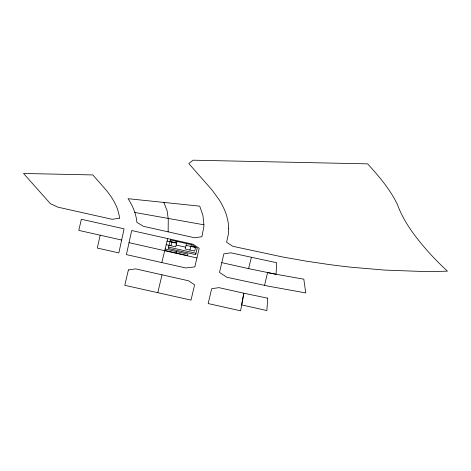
<?xml version="1.0" encoding="UTF-8"?>
<svg xmlns="http://www.w3.org/2000/svg" width="471" height="471" viewBox="0 0 471 471"><rect width="100%" height="100%" fill="white"/><g stroke="black" fill="none" stroke-linecap="round" stroke-linejoin="round"><path stroke-width="0.71" d="M168.147 231.85L168.265 219.092L167.176 211.014L163.902 202.424M203.919 224.808L202.942 215.494L199.733 206.151L128.053 198.691C132.687 205.774 136.201 213.816 136.849 222.336L143.396 226.315L194.605 237.767L201.935 236.719L203.861 226.551L203.919 224.808L134.83 212.462M121.653 240.045L124.091 228.835L81.371 219.28L78.769 230.384L121.653 240.045L118.833 252.903L97.291 248.058L100.182 235.212M157.803 292.691L162.012 274.811M196.919 257.967L194.829 266.892L185.757 267.958L126.411 254.611L131.697 230.537L193.086 244.266L199.198 248.317L196.919 257.967L129.03 242.671M221.806 262.647L223.872 253.84L230.855 252.827L276.707 262.741L276.053 274.269L303.824 279.191L305.738 292.921L268.411 286.174L226.816 277.254L219.51 272.391L221.806 262.647L248.965 268.711M264.543 285.397L267.557 272.597L276.053 274.269L248.576 268.623L251.367 257.407M161.794 262.565L167.711 238.591M170.949 245.75L171.838 242.153M176.172 241.252L175.807 242.724L170.019 241.423M177.019 241.446L175.695 246.822L166.21 244.685M176.172 253.004L176.525 251.567M186.51 243.584L185.18 248.959L194.67 251.096L195.559 247.493L186.069 245.356M189.925 250.024L190.814 246.427M191.35 244.673L190.99 246.145L195.771 247.222M167.093 241.081L176.584 243.219M176.13 245.044L185.621 247.181M168.618 247.104L195.977 253.268M165.138 249L187.911 254.128L187.552 255.57L164.785 250.442M228.712 228.512L228.294 234.481L226.604 242.235L232.715 246.286L283.171 257.089L306.003 261.111L328.776 264.496A349.506 133.187 12.5 0 0 351.307 267.228L384.519 270.077L421.886 271.455A326.668 124.485 12.5 0 0 437.341 271.408L447.45 271.161L443.67 267.61A505.501 192.633 12.5 0 1 428.163 251.661C415.887 237.62 404.012 222.577 397.577 204.885C390.282 189.454 379.031 176.395 367.651 163.861L193.11 160.193L188.812 163.584L211.938 189.866L219.192 199.839A258.756 98.604 12.5 0 1 226.763 216.071L228.194 222.365L228.712 228.512M267.722 298.202L266.869 310.548L241.688 304.914L243.825 293.215L218.991 287.651L211.679 288.694L208.176 303.56L240.599 310.807L243.825 293.215L267.722 298.202M128.4 269.924L124.791 285.308L191.008 300.115L194.6 284.837L188.512 280.781L135.689 268.882L128.4 269.924M170.378 239.951L168.277 248.47L195.636 254.634L197.225 248.188L192.221 244.867L170.378 239.951M119.422 218.185L112.157 219.303L57.886 207.163L50.356 203.637L23.55 173.475L92.805 174.935L105.168 188.942A207.399 79.034 12.5 0 1 111.892 197.932L113.676 200.893A193.711 73.817 12.5 0 1 117.679 209.66L119.198 215.359L119.422 218.185"/></g></svg>
